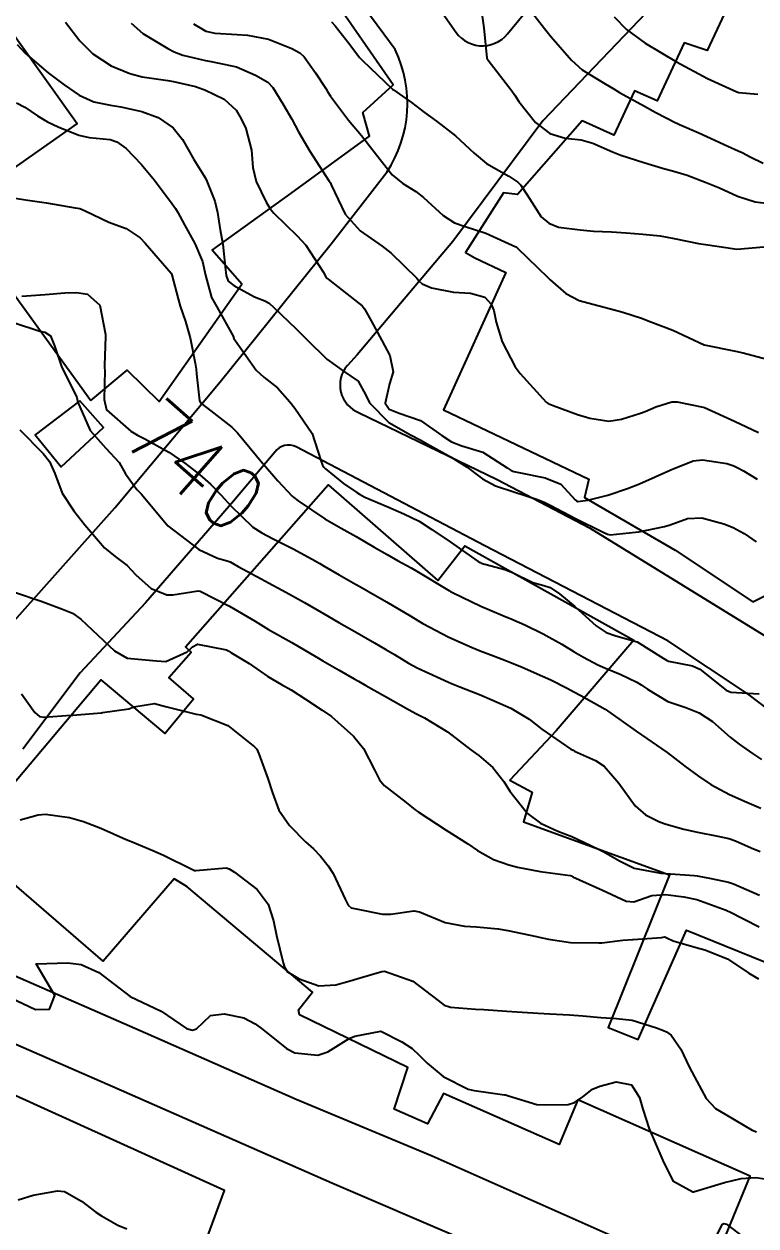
# Model space of a CAD drawing. Header units: metres. Extents: x 318500 to 325275, y 7408834 to 7428799.
# Drawn here: x 321413.4 to 321460.1, y 7415300.2 to 7415376.8 of the extents above; entities that cross this region are included whole.
import ezdxf
from ezdxf.enums import TextEntityAlignment as Align

# ---------------------------------------------------------------- set-up
doc = ezdxf.new("R2010")
doc.units = ezdxf.units.M
doc.header["$MEASUREMENT"] = 0
for name, color, linetype in [('Cotas', 45, 'Continuous'), ('Curvas de Nivel 1m', 11, 'Continuous'), ('Curvas de Nivel 5m', 15, 'Continuous'), ('Edificações', 30, 'Continuous'), ('Linha Férrea', 20, 'Continuous'), ('Vias Primárias', 230, 'Continuous')]:
    doc.layers.add(name, color=color, linetype=linetype)
doc.styles.add('Style-STANDARD', font='STANDARD.shx')

msp = doc.modelspace()

# ---------------------------------------------------------------- linework, layer by layer
at = {"layer": 'Curvas de Nivel 1m', "flags": 128}
for points, elevation in [([(321442.516, 7415378.009), (321442.728, 7415376.524), (321442.922, 7415374.591), (321442.945, 7415374.521), (321442.989, 7415374.453), (321444.509, 7415372.497), (321444.691, 7415372.227), (321444.953, 7415371.82), (321446.02, 7415370.479), (321446.93, 7415369.782), (321447.902, 7415369.479), (321448.924, 7415369.374), (321449.662, 7415369.17), (321450.913, 7415368.611), (321451.446, 7415368.405), (321452.903, 7415367.929), (321454.103, 7415367.577), (321454.895, 7415367.371), (321455.665, 7415367.121), (321456.885, 7415366.662), (321457.721, 7415366.322), (321458.875, 7415365.789), (321460.01, 7415365.431), (321460.87, 7415365.324)], 732), ([(321445.04, 7415378.49), (321446.583, 7415376.474), (321447.012, 7415375.946), (321448.297, 7415374.45), (321448.981, 7415373.839), (321450.443, 7415372.942), (321450.964, 7415372.645), (321451.37, 7415372.406), (321452.951, 7415371.518), (321453.681, 7415371.113), (321454.941, 7415370.469), (321455.015, 7415370.433), (321455.179, 7415370.356), (321456.424, 7415369.829), (321456.929, 7415369.601), (321458.268, 7415368.969), (321458.916, 7415368.686), (321459.172, 7415368.564), (321459.675, 7415368.299), (321460.51, 7415367.892)], 731), ([(321416.072, 7415376.879), (321417.002, 7415375.686), (321417.815, 7415374.858), (321418.979, 7415374.101), (321420.18, 7415373.613), (321420.969, 7415373.4), (321422.604, 7415373.155), (321422.965, 7415373.096), (321424.355, 7415372.769), (321424.815, 7415372.619), (321424.958, 7415372.556), (321426.193, 7415371.982), (321426.945, 7415371.268), (321427.268, 7415370.727), (321427.56, 7415370.094), (321427.925, 7415368.72), (321428.001, 7415367.611), (321428.213, 7415366.717), (321428.867, 7415365.416), (321429.127, 7415364.97), (321429.34, 7415364.703), (321430.839, 7415363.266), (321431.38, 7415362.672), (321432.496, 7415360.964), (321432.663, 7415360.652), (321432.722, 7415360.574), (321432.799, 7415360.509), (321433.398, 7415360.04), (321434.783, 7415358.956), (321434.966, 7415358.811), (321435.126, 7415358.625), (321435.541, 7415357.846), (321436.236, 7415356.608), (321436.736, 7415355.635), (321436.951, 7415354.597), (321436.712, 7415353.844), (321436.446, 7415352.604), (321436.694, 7415352.223), (321437.321, 7415351.96), (321438.684, 7415351.508), (321440.044, 7415350.556), (321440.664, 7415350.135), (321441.321, 7415349.88), (321442.654, 7415349.478), (321444.215, 7415348.496), (321444.469, 7415348.323), (321444.638, 7415348.254), (321444.943, 7415348.181), (321446.634, 7415347.839), (321447.623, 7415347.448), (321448.537, 7415346.441), (321448.619, 7415346.374), (321448.712, 7415346.346), (321449.356, 7415346.429), (321450.623, 7415346.752), (321451.863, 7415347.162), (321452.631, 7415347.475), (321454.64, 7415348.36), (321456.053, 7415348.935), (321456.65, 7415349.005), (321458.209, 7415348.752), (321458.644, 7415348.609), (321458.852, 7415348.516), (321459.261, 7415348.301), (321460.125, 7415347.77)], 736), ([(321424.233, 7415376.772), (321425.013, 7415376.3), (321425.589, 7415376.174), (321427.01, 7415376.091), (321427.675, 7415376.058), (321429.006, 7415375.801), (321430.495, 7415375.19), (321430.994, 7415374.933), (321431.278, 7415374.676), (321431.991, 7415373.649), (321432.654, 7415372.655), (321432.767, 7415372.461), (321432.955, 7415372.156), (321434.1, 7415370.638), (321434.925, 7415369.65), (321435.729, 7415368.618), (321436.888, 7415367.161), (321437.573, 7415366.59), (321438.391, 7415366.093), (321438.871, 7415365.715), (321440.141, 7415364.557), (321440.853, 7415364.083), (321441.526, 7415363.864), (321442.844, 7415363.445), (321444.767, 7415362.555), (321444.83, 7415362.517), (321444.863, 7415362.49), (321446.802, 7415360.606), (321446.942, 7415360.468), (321447.939, 7415359.601), (321448.787, 7415359.155), (321449.346, 7415358.992), (321450.782, 7415358.62), (321451.58, 7415358.402), (321452.774, 7415358.012), (321453.358, 7415357.795), (321454.763, 7415357.248), (321456.75, 7415356.33), (321458.744, 7415355.92), (321459.232, 7415355.813), (321460.737, 7415355.403)], 734), ([(321433.022, 7415376.892), (321433.246, 7415376.648), (321434.181, 7415375.46), (321434.812, 7415374.632), (321434.987, 7415374.427), (321436.907, 7415372.601), (321436.935, 7415372.575), (321436.96, 7415372.556), (321438.125, 7415371.756), (321438.946, 7415371.127), (321439.716, 7415370.562), (321440.926, 7415369.634), (321442.11, 7415368.532), (321442.9, 7415367.867), (321444.318, 7415367.069), (321444.883, 7415366.691), (321445.082, 7415366.488), (321445.486, 7415365.872), (321446.384, 7415364.475), (321446.854, 7415364.068), (321447.485, 7415363.826), (321448.848, 7415363.637), (321449.704, 7415363.571), (321450.847, 7415363.519), (321451.786, 7415363.46), (321452.845, 7415363.376), (321453.953, 7415363.263), (321454.841, 7415363.099), (321456.396, 7415362.777), (321456.836, 7415362.708), (321458.715, 7415362.428), (321458.832, 7415362.423), (321460.564, 7415362.554)], 733), ([(321412.998, 7415375.463), (321413.505, 7415374.912), (321414.971, 7415373.65), (321416.004, 7415372.88), (321416.954, 7415372.23), (321417.885, 7415371.792), (321418.947, 7415371.581), (321419.605, 7415371.488), (321420.944, 7415371.188), (321421.978, 7415370.8), (321422.93, 7415370.135), (321423.531, 7415369.392), (321423.883, 7415368.775), (321424.25, 7415368.12), (321424.885, 7415367.105), (321425.01, 7415366.887), (321425.078, 7415366.757), (321425.599, 7415365.48), (321425.75, 7415364.747), (321425.933, 7415363.654), (321426.095, 7415362.741), (321426.248, 7415361.299), (321426.313, 7415360.737), (321426.443, 7415360.382), (321426.794, 7415360.095), (321428.118, 7415359.386), (321428.784, 7415359.115), (321429.051, 7415358.975), (321429.348, 7415358.701), (321430.76, 7415357.347), (321431.458, 7415356.669), (321432.731, 7415355.402), (321433.793, 7415354.639), (321434.714, 7415354), (321435.202, 7415353.119), (321435.45, 7415352.619), (321436.682, 7415351.377), (321438.043, 7415350.579), (321438.665, 7415350.266), (321439.309, 7415349.915), (321440.649, 7415349.168), (321441.663, 7415348.535), (321442.208, 7415348.099), (321442.633, 7415347.785), (321443.464, 7415347.343), (321444.625, 7415346.954), (321446.137, 7415346.475), (321446.617, 7415346.274), (321446.993, 7415346.085), (321448.602, 7415345.243), (321450.287, 7415344.415), (321450.588, 7415344.265), (321450.772, 7415344.223), (321452.378, 7415344.392), (321452.566, 7415344.414), (321452.59, 7415344.415), (321454.22, 7415344.741), (321454.597, 7415344.853), (321455.697, 7415345.25), (321456.605, 7415345.302), (321458.002, 7415344.913), (321458.596, 7415344.684), (321459.306, 7415344.299), (321460.071, 7415343.774)], 737), ([(321412.948, 7415371.74), (321413.488, 7415371.455), (321414.294, 7415370.9), (321414.934, 7415370.522), (321415.61, 7415370.203), (321416.922, 7415369.68), (321417.594, 7415369.533), (321418.918, 7415369.395), (321419.343, 7415369.26), (321419.932, 7415368.825), (321420.895, 7415367.825), (321421.739, 7415366.801), (321422.865, 7415365.305), (321423.079, 7415365.004), (321423.213, 7415364.785), (321423.654, 7415363.972), (321424.31, 7415362.768), (321424.813, 7415361.626), (321424.988, 7415360.757), (321425.369, 7415359.335), (321425.715, 7415358.746), (321426.752, 7415356.864), (321426.81, 7415356.729), (321426.897, 7415356.579), (321428.22, 7415354.715), (321428.716, 7415354.272), (321429.59, 7415353.578), (321430.376, 7415352.685), (321430.694, 7415352.293), (321431.784, 7415350.663), (321432.338, 7415348.961), (321432.442, 7415348.653), (321432.523, 7415348.536), (321432.638, 7415348.422), (321433.785, 7415347.482), (321434.623, 7415346.909), (321434.793, 7415346.799), (321435.149, 7415346.622), (321436.611, 7415346.005), (321437.628, 7415345.562), (321438.598, 7415345.088), (321439.417, 7415344.562), (321440.578, 7415343.766), (321442.365, 7415342.523), (321442.486, 7415342.447), (321442.559, 7415342.419), (321444.066, 7415342.008), (321444.553, 7415341.812), (321445.834, 7415341.191), (321446.545, 7415340.992), (321446.954, 7415340.873), (321447.531, 7415340.455), (321448.528, 7415339.653), (321449.872, 7415338.42), (321450.504, 7415337.989), (321451.125, 7415337.779), (321452.495, 7415337.409), (321454.153, 7415336.365), (321454.348, 7415336.231), (321454.478, 7415336.174), (321456.013, 7415335.874), (321456.473, 7415335.66), (321458.154, 7415334.313), (321458.458, 7415334.193), (321460.261, 7415334.087)], 738), ([(321412.867, 7415365.656), (321413.524, 7415365.568), (321414.865, 7415365.366), (321416.687, 7415365.046), (321416.862, 7415365.026), (321416.996, 7415365.002), (321417.328, 7415364.863), (321418.849, 7415364.138), (321419.943, 7415363.724), (321420.835, 7415363.138), (321421.157, 7415362.807), (321422.801, 7415360.889), (321422.854, 7415360.789), (321423.249, 7415359.247), (321423.389, 7415358.781), (321423.732, 7415357.809), (321424.027, 7415356.771), (321424.328, 7415355.164), (321424.392, 7415354.765), (321424.423, 7415354.471), (321424.619, 7415352.761), (321424.698, 7415352.616), (321425.329, 7415352.112), (321426.675, 7415351.08), (321427.041, 7415350.726), (321428.641, 7415348.766), (321428.685, 7415348.709), (321429.599, 7415347.665), (321430.513, 7415346.682), (321430.619, 7415346.588), (321430.906, 7415346.386), (321432.599, 7415345.246), (321433.631, 7415344.64), (321434.582, 7415344.113), (321435.748, 7415343.436), (321436.565, 7415342.966), (321437.229, 7415342.59), (321438.086, 7415342.108), (321438.553, 7415341.837), (321440.322, 7415340.772), (321440.541, 7415340.64), (321440.598, 7415340.607), (321440.718, 7415340.547), (321442.527, 7415339.677), (321443.94, 7415339.077), (321444.515, 7415338.838), (321445.331, 7415338.482), (321446.502, 7415337.913), (321447.696, 7415337.248), (321448.485, 7415336.772), (321449.075, 7415336.431), (321449.991, 7415335.933), (321450.473, 7415335.721), (321451.403, 7415335.334), (321452.464, 7415334.827), (321452.739, 7415334.662), (321453.147, 7415334.38), (321454.449, 7415333.607), (321455.577, 7415333.209), (321456.438, 7415332.882), (321457.279, 7415332.322), (321458.42, 7415331.331), (321458.994, 7415330.879), (321459.841, 7415330.289), (321460.405, 7415329.916)], 739), ([(321412.762, 7415357.749), (321414.453, 7415357.196), (321414.754, 7415357.13), (321415.126, 7415356.886), (321415.371, 7415356.253), (321415.836, 7415354.879), (321416.703, 7415353.202), (321416.804, 7415352.971), (321416.826, 7415352.868), (321416.851, 7415352.715), (321417.644, 7415350.855), (321418.653, 7415349.73), (321419.489, 7415348.827), (321419.909, 7415348.097), (321420.623, 7415347.116), (321420.919, 7415346.807), (321422.59, 7415344.79), (321424.568, 7415343.293), (321425.751, 7415342.742), (321426.383, 7415342.558), (321426.558, 7415342.491), (321427.069, 7415342.21), (321428.547, 7415341.418), (321429.007, 7415341.166), (321429.885, 7415340.69), (321430.535, 7415340.336), (321431.291, 7415339.906), (321432.518, 7415339.197), (321433.488, 7415338.64), (321434.501, 7415338.06), (321435.756, 7415337.346), (321436.485, 7415336.923), (321437.031, 7415336.592), (321437.933, 7415336.036), (321438.472, 7415335.745), (321439.962, 7415335.058), (321440.463, 7415334.833), (321440.664, 7415334.749), (321441.2, 7415334.539), (321442.453, 7415334.038), (321443.242, 7415333.714), (321444.44, 7415333.182), (321445.602, 7415332.478), (321446.42, 7415331.835), (321448.272, 7415330.572), (321448.401, 7415330.499), (321448.503, 7415330.438), (321449.824, 7415329.849), (321450.391, 7415329.473), (321451.316, 7415328.401), (321452.359, 7415326.963), (321453.01, 7415326.38), (321453.92, 7415325.942), (321454.344, 7415325.791), (321455.459, 7415325.461), (321456.339, 7415325.266), (321457.627, 7415325.027), (321458.336, 7415324.864), (321458.746, 7415324.715), (321459.741, 7415324.289), (321460.327, 7415324.055)], 741), ([(321413.166, 7415350.913), (321414.648, 7415349.398), (321415.051, 7415348.886), (321415.396, 7415348.119), (321415.874, 7415346.877), (321416.603, 7415345.737), (321417.3, 7415344.859), (321418.568, 7415343.398), (321419.243, 7415342.83), (321419.998, 7415342.262), (321420.549, 7415341.672), (321421.529, 7415340.8), (321422.534, 7415340.406), (321422.913, 7415340.405), (321424.538, 7415340.652), (321424.664, 7415340.632), (321426.524, 7415339.683), (321428.168, 7415338.713), (321428.507, 7415338.498), (321429.015, 7415338.189), (321430.49, 7415337.352), (321431.677, 7415336.662), (321432.187, 7415336.365), (321432.476, 7415336.2), (321433.515, 7415335.595), (321434.464, 7415335.052), (321434.734, 7415334.897), (321435.215, 7415334.619), (321436.45, 7415333.913), (321437.934, 7415333.081), (321438.434, 7415332.822), (321438.946, 7415332.565), (321440.417, 7415331.661), (321441.898, 7415330.528), (321442.186, 7415330.311), (321442.396, 7415330.162), (321443.289, 7415329.406), (321443.986, 7415328.496), (321444.371, 7415327.893), (321445.496, 7415326.473), (321446.341, 7415325.847), (321447.436, 7415325.346), (321448.328, 7415324.99), (321449.541, 7415324.422), (321450.07, 7415324.166), (321450.316, 7415324.051), (321451.37, 7415323.459), (321452.306, 7415322.977), (321454, 7415322.667), (321454.304, 7415322.651), (321456.116, 7415322.519), (321456.302, 7415322.493), (321457.2, 7415322.321), (321458.297, 7415322.082), (321458.619, 7415321.981), (321460.285, 7415321.263)], 742), ([(321412.898, 7415340.552), (321414.527, 7415339.998), (321415.897, 7415339.492), (321416.515, 7415339.222), (321417.048, 7415338.855), (321418.49, 7415337.492), (321419.19, 7415336.829), (321420.016, 7415336.358), (321420.475, 7415336.311), (321421.867, 7415336.182), (321422.474, 7415336.139), (321423.826, 7415336.767), (321424.167, 7415337.083), (321424.487, 7415337.254), (321426.332, 7415336.882), (321426.481, 7415336.806), (321426.611, 7415336.729), (321427.779, 7415336.023), (321428.468, 7415335.536), (321428.96, 7415335.19), (321429.839, 7415334.686), (321430.455, 7415334.341), (321431.363, 7415333.749), (321432.436, 7415333.056), (321433.022, 7415332.644), (321434.411, 7415331.388), (321435.053, 7415330.613), (321435.753, 7415329.239), (321436.067, 7415328.603), (321436.375, 7415328.256), (321437.781, 7415327.157), (321438.352, 7415326.704), (321438.534, 7415326.567), (321440.333, 7415325.4), (321441.702, 7415324.526), (321442.316, 7415324.105), (321443.333, 7415323.527), (321444.307, 7415323.186), (321444.871, 7415323.047), (321446.303, 7415322.772), (321448.23, 7415322.511), (321448.3, 7415322.487), (321448.334, 7415322.474), (321448.399, 7415322.439), (321450.287, 7415321.572), (321451.794, 7415320.871), (321452.277, 7415320.847), (321453.412, 7415321.24), (321454.284, 7415321.314), (321455.466, 7415321.159), (321456.28, 7415320.982), (321458.166, 7415320.302), (321458.236, 7415320.267), (321458.27, 7415320.254), (321458.347, 7415320.222), (321460.26, 7415319.253)], 743), ([(321413.273, 7415334.082), (321414.126, 7415332.895), (321414.426, 7415332.653), (321414.702, 7415332.609), (321416.428, 7415332.729), (321416.548, 7415332.739), (321417.834, 7415332.846), (321418.382, 7415332.889), (321418.431, 7415332.892), (321420.108, 7415333.142), (321420.437, 7415333.257), (321421.757, 7415333.474), (321422.438, 7415333.287), (321424.399, 7415332.792), (321424.43, 7415332.788), (321424.707, 7415332.756), (321426.42, 7415332.076), (321428.12, 7415330.704), (321428.256, 7415330.56), (321428.396, 7415330.271), (321428.971, 7415328.694), (321429.269, 7415327.789), (321429.664, 7415326.687), (321430.335, 7415325.695), (321431.374, 7415324.664), (321431.869, 7415324.21), (321432.311, 7415323.746), (321432.804, 7415323.141), (321433.116, 7415322.638), (321433.898, 7415321.004), (321434.089, 7415320.623), (321434.268, 7415320.461), (321434.48, 7415320.405), (321436.262, 7415320.06), (321436.795, 7415320.059), (321438.265, 7415320.265), (321438.635, 7415320.194), (321440.255, 7415319.512), (321441.494, 7415319.285), (321442.251, 7415319.236), (321443.636, 7415319.112), (321444.248, 7415319.012), (321446.081, 7415318.624), (321446.242, 7415318.584), (321446.85, 7415318.454), (321448.238, 7415318.251), (321450.049, 7415318.224), (321450.238, 7415318.234), (321451.585, 7415318.39), (321452.182, 7415318.44), (321452.241, 7415318.441), (321454.046, 7415318.568), (321454.253, 7415318.613), (321454.42, 7415318.525), (321454.788, 7415318.352), (321456.244, 7415317.935), (321456.793, 7415317.771), (321458.234, 7415317.213), (321459.61, 7415316.286), (321460.215, 7415315.935)], 744), ([(321412.19, 7415314.92), (321414.177, 7415313.99), (321415.055, 7415313.998), (321415.398, 7415314.872), (321414.22, 7415316.89), (321416.221, 7415316.953), (321417.073, 7415316.851), (321418.212, 7415316.338), (321420.19, 7415314.81), (321422.176, 7415313.879), (321423.792, 7415312.764), (321424.159, 7415312.669), (321424.419, 7415312.756), (321425.316, 7415313.6), (321426.174, 7415313.695), (321427.442, 7415313.44), (321428.165, 7415313.058), (321428.649, 7415312.695), (321430.148, 7415311.504), (321430.693, 7415311.219), (321432.144, 7415311.06), (321432.789, 7415311.283), (321434.155, 7415312.14), (321434.501, 7415312.272), (321436.16, 7415312.6), (321437.497, 7415311.923), (321438.149, 7415311.491), (321438.635, 7415311.052), (321439.114, 7415310.555), (321440.128, 7415309.717), (321441.729, 7415308.911), (321442.114, 7415308.81), (321444.048, 7415308.554), (321444.111, 7415308.541), (321444.287, 7415308.487), (321446.102, 7415307.932), (321446.657, 7415307.899), (321448.102, 7415307.924), (321448.489, 7415308.049), (321449.017, 7415308.426), (321449.641, 7415308.894), (321450.12, 7415309.09), (321451.148, 7415309.371), (321452.122, 7415309.189), (321452.632, 7415308.375), (321452.845, 7415307.631), (321453.255, 7415306.368), (321454.062, 7415304.505), (321454.117, 7415304.359), (321454.749, 7415303.058), (321456.031, 7415302.371), (321456.074, 7415302.373), (321458.04, 7415302.957), (321459.119, 7415303.214), (321460.045, 7415303.28), (321461.201, 7415303.104)], 746), ([(321413.074, 7415301.844), (321414.019, 7415302.143), (321415.579, 7415302.423), (321416.023, 7415302.377), (321417.093, 7415301.77), (321418.004, 7415301.078), (321418.364, 7415300.835), (321419.41, 7415300.235), (321419.992, 7415300.002)], 747), ([(321457.273, 7415299.028), (321457.918, 7415300.301), (321458.01, 7415300.34), (321458.181, 7415300.298), (321459.99, 7415298.922)], 747)]:
    msp.add_lwpolyline(points, dxfattribs=dict(at, elevation=elevation))
at = {"layer": 'Curvas de Nivel 5m', "flags": 128}
for points, elevation in [([(321451.028, 7415377.217), (321451.809, 7415376.402), (321453.007, 7415375.539), (321454.99, 7415374.36), (321456.974, 7415373.292), (321458.837, 7415372.436), (321458.961, 7415372.395), (321460.176, 7415372.292)], 730), ([(321420.27, 7415376.821), (321421.01, 7415376.154), (321422.589, 7415375.202), (321422.993, 7415374.99), (321423.548, 7415374.782), (321424.985, 7415374.435), (321425.362, 7415374.376), (321426.979, 7415374.021), (321428.189, 7415373.501), (321428.965, 7415373.055), (321429.285, 7415372.705), (321429.93, 7415371.676), (321430.492, 7415370.687), (321430.928, 7415369.886), (321431.642, 7415368.669), (321432.882, 7415366.756), (321432.95, 7415366.649), (321433.005, 7415366.522), (321433.896, 7415364.64), (321434.844, 7415363.593), (321436.241, 7415362.609), (321436.823, 7415362.162), (321438.453, 7415360.575), (321438.614, 7415360.388), (321438.796, 7415360.213), (321439.396, 7415359.962), (321440.791, 7415359.681), (321441.874, 7415359.617), (321442.788, 7415359.349), (321443.193, 7415358.922), (321443.365, 7415358.511), (321443.505, 7415357.773), (321443.88, 7415356.503), (321444.726, 7415354.912), (321445.043, 7415354.487), (321446.702, 7415352.669), (321446.815, 7415352.583), (321447.132, 7415352.464), (321448.692, 7415351.887), (321449.466, 7415351.65), (321450.686, 7415351.45), (321451.497, 7415351.592), (321452.694, 7415351.971), (321452.997, 7415352.084), (321453.675, 7415352.375), (321454.703, 7415352.701), (321455.043, 7415352.694), (321456.7, 7415352.353), (321456.773, 7415352.329), (321458.687, 7415351.467), (321460.218, 7415350.746)], 735), ([(321413.298, 7415359.426), (321414.786, 7415359.524), (321416.035, 7415359.63), (321416.788, 7415359.662), (321417.47, 7415359.543), (321418.26, 7415358.848), (321418.624, 7415356.97), (321418.626, 7415356.842), (321418.559, 7415355.006), (321418.57, 7415354.842), (321418.577, 7415354.7), (321418.551, 7415352.842), (321418.69, 7415352.186), (321420.232, 7415350.817), (321420.666, 7415350.574), (321421.125, 7415350.344), (321422.65, 7415349.485), (321423.682, 7415348.774), (321424.227, 7415348.357), (321424.633, 7415348.047), (321425.317, 7415347.439), (321425.995, 7415346.739), (321426.61, 7415346.065), (321428.02, 7415344.716), (321428.585, 7415344.35), (321429.305, 7415343.973), (321430.57, 7415343.318), (321431.784, 7415342.662), (321432.285, 7415342.382), (321432.556, 7415342.226), (321433.516, 7415341.675), (321434.545, 7415341.084), (321434.834, 7415340.917), (321435.369, 7415340.618), (321436.53, 7415339.948), (321438.067, 7415339.026), (321438.513, 7415338.758), (321438.84, 7415338.567), (321440.497, 7415337.698), (321441.979, 7415337.037), (321442.485, 7415336.836), (321443.329, 7415336.507), (321444.171, 7415336.188), (321444.476, 7415336.071), (321445.163, 7415335.793), (321446.468, 7415335.224), (321446.979, 7415334.976), (321448.03, 7415334.446), (321448.457, 7415334.222), (321448.905, 7415333.981), (321450.44, 7415333.107), (321451.477, 7415332.4), (321452.42, 7415331.708), (321454.4, 7415330.36), (321455.529, 7415329.475), (321456.388, 7415328.849), (321457.186, 7415328.322), (321458.371, 7415327.68), (321459.476, 7415327.181), (321460.358, 7415326.805)], 740), ([(321413.19, 7415326.055), (321414.342, 7415326.385), (321414.799, 7415326.427), (321416.34, 7415326.204), (321417.23, 7415325.957), (321418.33, 7415325.523), (321419.952, 7415324.816), (321420.209, 7415324.702), (321420.318, 7415324.658), (321421.641, 7415324.117), (321422.31, 7415323.812), (321424.174, 7415322.889), (321424.301, 7415322.836), (321424.375, 7415322.833), (321426.303, 7415323), (321426.512, 7415322.937), (321426.837, 7415322.722), (321428.284, 7415321.615), (321428.995, 7415320.693), (321429.318, 7415319.626), (321429.518, 7415318.687), (321429.951, 7415316.954), (321430.026, 7415316.682), (321430.215, 7415316.371), (321430.951, 7415315.927), (321432.203, 7415315.489), (321433.293, 7415315.544), (321434.208, 7415315.799), (321434.838, 7415315.987), (321436.217, 7415316.397), (321436.401, 7415316.414), (321438.208, 7415315.793), (321439.813, 7415314.546), (321440.186, 7415314.256), (321440.599, 7415314.121), (321442.182, 7415314.005), (321442.722, 7415313.972), (321444.181, 7415313.874), (321444.831, 7415313.83), (321446.179, 7415313.744), (321446.936, 7415313.695), (321448.178, 7415313.633), (321449.026, 7415313.579), (321450.176, 7415313.469), (321451.162, 7415313.408), (321452.174, 7415313.292), (321453.722, 7415312.809), (321454.164, 7415312.633), (321454.357, 7415312.552), (321454.657, 7415312.353), (321455.261, 7415311.448), (321455.799, 7415310.335), (321456.13, 7415309.68), (321456.875, 7415308.319), (321457.475, 7415307.681), (321458.1, 7415307.313), (321459.803, 7415306.283), (321460.089, 7415306.188)], 745)]:
    msp.add_lwpolyline(points, dxfattribs=dict(at, elevation=elevation))
at = {"layer": 'Edificações'}
for points in [[(321417.685, 7415352.772), (321419.998, 7415354.705), (321422.041, 7415352.718), (321427.312, 7415360.196), (321425.43, 7415362.354), (321430.438, 7415365.956), (321435.439, 7415369.608), (321435.009, 7415371.112), (321436.945, 7415372.884), (321415.424, 7415403.931), (321414.188, 7415403.072), (321413.005, 7415404.522), (321410.477, 7415402.373), (321411.23, 7415400.708), (321409.133, 7415399.742), (321407.251, 7415402.159), (321405.251, 7415400.495), (321413.219, 7415388.922), (321407.035, 7415384.142), (321416.825, 7415370.426), (321408.915, 7415364.88)], [(321416.982, 7415352.753), (321414.155, 7415350.584), (321415.81, 7415348.552), (321418.499, 7415351.066), (321416.982, 7415352.753)]]:
    msp.add_lwpolyline(points, close=True, dxfattribs=at)
for points in [[(321458.206, 7415377.738), (321456.944, 7415375.065), (321455.479, 7415375.569), (321453.758, 7415371.874), (321452.318, 7415372.505), (321451.005, 7415369.68), (321448.985, 7415370.588), (321444.859, 7415365.888), (321443.975, 7415366.014), (321441.55, 7415362.196), (321442.156, 7415361.868), (321444.127, 7415360.923), (321440.162, 7415352.171), (321449.409, 7415347.765), (321449.132, 7415346.605), (321454.915, 7415343.25), (321459.847, 7415339.954), (321461.665, 7415340.862)], [(321457.553, 7415298.207), (321459.674, 7415303.367), (321448.706, 7415308.219), (321447.528, 7415305.38), (321440.146, 7415308.625), (321439.142, 7415306.692), (321437.016, 7415307.623), (321437.891, 7415310.278), (321430.986, 7415313.643), (321430.986, 7415313.643), (321430.909, 7415313.963), (321431.817, 7415315.084), (321423.813, 7415321.821), (321422.992, 7415322.301), (321418.472, 7415317.062), (321409.636, 7415324.673), (321418.329, 7415334.984), (321422.411, 7415331.554), (321424.236, 7415333.761), (321422.651, 7415335.128), (321424.092, 7415336.742), (321423.731, 7415337.077), (321432.817, 7415347.408), (321439.786, 7415341.302), (321441.515, 7415343.509), (321452.282, 7415337.5), (321447.334, 7415331.737), (321444.38, 7415328.595), (321445.797, 7415327.828), (321445.245, 7415325.925), (321454.541, 7415322.558), (321450.636, 7415312.831), (321452.556, 7415312.064), (321455.621, 7415319.041), (321464.798, 7415315.322)], [(321424.064, 7415296.617), (321426.21, 7415302.45), (321407.375, 7415310.991), (321401.679, 7415313.385), (321398.342, 7415313.067), (321392.7, 7415309.695), (321382.082, 7415301.619), (321385.062, 7415298.604), (321391.747, 7415304.08), (321398.262, 7415307.056), (321400.844, 7415306.064), (321401.559, 7415307.135), (321405.016, 7415305.588), (321402.352, 7415299.302), (321399.968, 7415300.77), (321396.432, 7415295.453)]]:
    msp.add_lwpolyline(points, dxfattribs=at)
at = {"layer": 'Linha Férrea'}
msp.add_lwpolyline([(320790.487, 7414769.154, 0.066549), (320858.601, 7414826.486, 0.071744), (320946.357, 7414945.112, -0.001019), (320986.5, 7415020.762), (321017.589, 7415076.939, -0.085141), (321132.031, 7415221.308, -0.027227), (321212.14, 7415282.871, 0.004692), (321306.83, 7415350.197, 0.102409), (321443.102, 7415506.847, 0.035266), (321491.354, 7415614.347, 0.015223), (321522.063, 7415693.461)], format="xyb", dxfattribs=at)
at = {"layer": 'Vias Primárias'}
for points in [[(321109.374, 7414841.125, 0), (321121.447, 7414845.471, -0.165445)], [(321412.124, 7415337.977), (321419.211, 7415345.941), (321425.939, 7415353.973), (321432.995, 7415362.755), (321436.542, 7415367.328, 0.263675), (321437.078, 7415375.127), (321429.966, 7415384.78), (321421.128, 7415397.921), (321412.752, 7415409.168)], [(321434.055, 7415386.067), (321440.814, 7415376.44, 0.528908), (321444.236, 7415376.129), (321454.933, 7415389.133)], [(321454.447, 7415378.934), (321446.489, 7415370.59), (321440.757, 7415362.906), (321434.648, 7415355.693), (321434.042, 7415355.015, 0.528625), (321434.792, 7415351.994), (321443.574, 7415347.741), (321449.452, 7415344.662), (321461.381, 7415337.309)], [(321467.982, 7415327.685), (321459.558, 7415334.067), (321454.449, 7415337.47), (321442.792, 7415343.526), (321430.771, 7415349.821, 0.379636), (321429.419, 7415349.486), (321426.778, 7415346.357), (321421.181, 7415339.882), (321417.009, 7415335.423), (321413.369, 7415330.568)], [(321373.135, 7415298.451), (321384.539, 7415307.578), (321391.744, 7415313.263, -0.169709), (321406.027, 7415314.773), (321419.103, 7415309.066), (321433.037, 7415302.947), (321449.778, 7415295.763)]]:
    msp.add_lwpolyline(points, format="xyb", dxfattribs=at)
msp.add_lwpolyline([(321412.525, 7415316.281), (321421.183, 7415312.494), (321430.768, 7415308.268), (321439.433, 7415304.648), (321451.274, 7415299.388)], dxfattribs=at)

# ---------------------------------------------------------------- texts
at = {"layer": 'Cotas', "style": 'Style-STANDARD'}
msp.add_text('740', height=4, rotation=318.70018, dxfattribs=at).set_placement((321424.354, 7415348.626, 740), align=Align.MIDDLE_CENTER)

doc.saveas('drawing.dxf')
